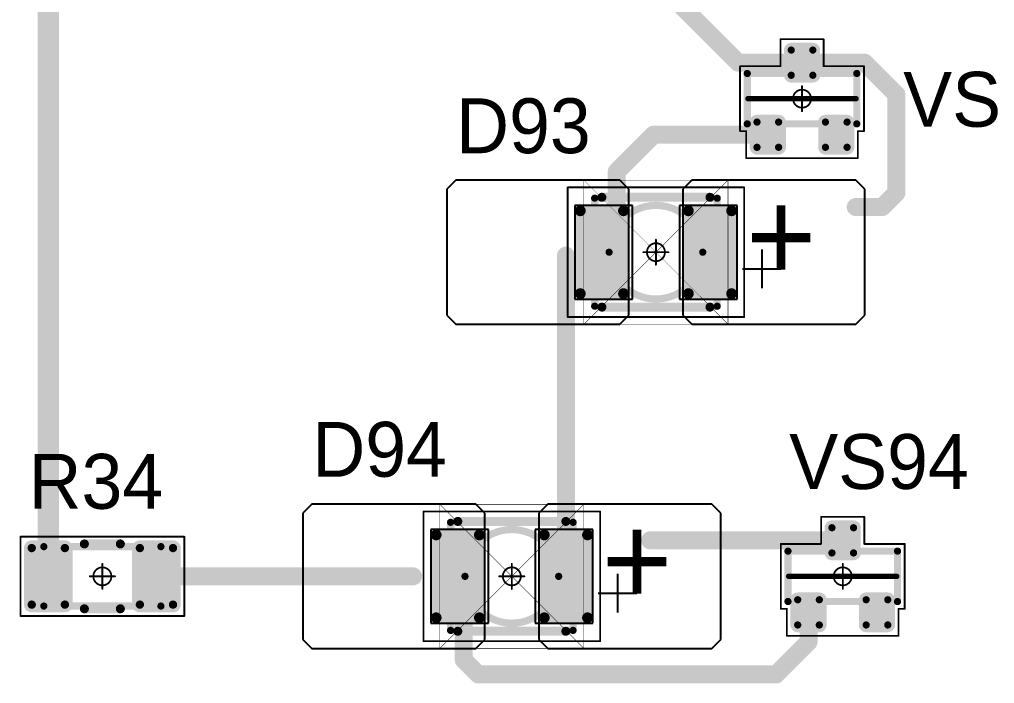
# Model space of a CAD drawing. Header units: millimetres. Extents: x 0 to 1769, y 431 to 1001.
# Drawn here: x 1627.27 to 1654.34, y 471.05 to 489.49 of the extents above; entities that cross this region are included whole.
import ezdxf

# ---------------------------------------------------------------- set-up
doc = ezdxf.new("R2010")
doc.units = ezdxf.units.MM
for name, color, linetype in [('Mechanical13', 56, 'Continuous'), ('Mechanical15', 56, 'Continuous'), ('Mechanical9', 56, 'Continuous'), ('TopLayer', 1, 'Continuous'), ('TopOverlay', 2, 'Continuous'), ('TopPaste', 8, 'Continuous'), ('TopSolder', 216, 'Continuous')]:
    doc.layers.add(name, color=color, linetype=linetype)

# ---------------------------------------------------------------- blocks, each defined once
blk = doc.blocks.new('SOT23_45')
at = {"layer": 'Mechanical13', "const_width": 0.2}
for points in [[(-0.7, 1.52), (-0.7, -1.52)], [(-0.7, 1.52), (0.7, 1.52)], [(0.7, 1.52), (0.7, -1.52)], [(-0.7, -1.52), (0.7, -1.52)]]:
    blk.add_lwpolyline(points, dxfattribs=at)
at = {"layer": 'Mechanical13', "const_width": 0.1}
for points in [[(-0.75, 1.52, 1), (-0.65, 1.52, 1)], [(-0.75, 1.52, 1), (-0.65, 1.52, 1)], [(0.65, 1.52, 1), (0.75, 1.52, 1)], [(0.65, 1.52, 1), (0.75, 1.52, 1)], [(-0.75, -1.52, 1), (-0.65, -1.52, 1)], [(-0.75, -1.52, 1), (-0.65, -1.52, 1)], [(0.65, -1.52, 1), (0.75, -1.52, 1)], [(0.65, -1.52, 1), (0.75, -1.52, 1)]]:
    blk.add_lwpolyline(points, format="xyb", close=True, dxfattribs=at)
at = {"layer": 'Mechanical15', "const_width": 0.05}
for points in [[(-0.9, 1.72), (0.9, 1.72)], [(-0.9, 1.72), (-0.9, 1.55)], [(0.9, 1.72), (0.9, 0.6)], [(-1.65, 1.55), (-0.9, 1.55)], [(-1.65, 1.55), (-1.65, -1.55)], [(0.9, 0.6), (1.65, 0.6)], [(1.65, 0.6), (1.65, -0.6)], [(0, 0.35), (0, -0.35)], [(-0.35, 0), (0.35, 0)], [(0.9, -0.6), (0.9, -1.72)], [(0.9, -0.6), (1.65, -0.6)], [(-1.65, -1.55), (-0.9, -1.55)], [(-0.9, -1.55), (-0.9, -1.72)], [(-0.9, -1.72), (0.9, -1.72)]]:
    blk.add_lwpolyline(points, dxfattribs=at)
at = {"layer": 'Mechanical15'}
for points, const_width in [([(-0.913, 1.72, 1), (-0.888, 1.72, 1)], 0.025), ([(-0.913, 1.72, 1), (-0.888, 1.72, 1)], 0.025), ([(0.888, 1.72, 1), (0.913, 1.72, 1)], 0.025), ([(0.888, 1.72, 1), (0.913, 1.72, 1)], 0.025), ([(-1.662, 1.55, 1), (-1.637, 1.55, 1)], 0.025), ([(-1.662, 1.55, 1), (-1.637, 1.55, 1)], 0.025), ([(-0.913, 1.55, 1), (-0.888, 1.55, 1)], 0.025), ([(-0.913, 1.55, 1), (-0.888, 1.55, 1)], 0.025), ([(0.888, 0.6, 1), (0.913, 0.6, 1)], 0.025), ([(0.888, 0.6, 1), (0.913, 0.6, 1)], 0.025), ([(1.637, 0.6, 1), (1.662, 0.6, 1)], 0.025), ([(1.637, 0.6, 1), (1.662, 0.6, 1)], 0.025), ([(0.25, 0, 1), (-0.25, 0, 1)], 0.05), ([(-0.012, 0.35, 1), (0.012, 0.35, 1)], 0.025), ([(-0.362, 0, 1), (-0.337, 0, 1)], 0.025), ([(-0.262, 0, 1), (-0.238, 0, 1)], 0.025), ([(0.238, 0, 1), (0.262, 0, 1)], 0.025), ([(0.337, 0, 1), (0.362, 0, 1)], 0.025), ([(-0.012, -0.35, 1), (0.012, -0.35, 1)], 0.025), ([(0.888, -0.6, 1), (0.913, -0.6, 1)], 0.025), ([(0.888, -0.6, 1), (0.913, -0.6, 1)], 0.025), ([(1.637, -0.6, 1), (1.662, -0.6, 1)], 0.025), ([(1.637, -0.6, 1), (1.662, -0.6, 1)], 0.025), ([(-1.662, -1.55, 1), (-1.637, -1.55, 1)], 0.025), ([(-1.662, -1.55, 1), (-1.637, -1.55, 1)], 0.025), ([(-0.913, -1.55, 1), (-0.888, -1.55, 1)], 0.025), ([(-0.913, -1.55, 1), (-0.888, -1.55, 1)], 0.025), ([(-0.913, -1.72, 1), (-0.888, -1.72, 1)], 0.025), ([(-0.913, -1.72, 1), (-0.888, -1.72, 1)], 0.025), ([(0.888, -1.72, 1), (0.913, -1.72, 1)], 0.025), ([(0.888, -1.72, 1), (0.913, -1.72, 1)], 0.025)]:
    blk.add_lwpolyline(points, format="xyb", close=True, dxfattribs=dict(at, const_width=const_width))
at = {"layer": 'TopLayer', "const_width": 0.1}
for points in [[(-1.4, 1.25, 1), (-1.3, 1.25, 1)], [(-0.7, 1.25, 1), (-0.6, 1.25, 1)], [(-1.4, 0.65, 1), (-1.3, 0.65, 1)], [(-0.7, 0.65, 1), (-0.6, 0.65, 1)], [(0.6, 0.3, 1), (0.7, 0.3, 1)], [(1.3, 0.3, 1), (1.4, 0.3, 1)], [(0.6, -0.3, 1), (0.7, -0.3, 1)], [(1.3, -0.3, 1), (1.4, -0.3, 1)], [(-1.4, -0.65, 1), (-1.3, -0.65, 1)], [(-0.7, -0.65, 1), (-0.6, -0.65, 1)], [(-1.4, -1.25, 1), (-1.3, -1.25, 1)], [(-0.7, -1.25, 1), (-0.6, -1.25, 1)]]:
    blk.add_lwpolyline(points, format="xyb", close=True, dxfattribs=at)
at = {"layer": 'TopLayer'}
for points in [[(-1.45, 1.25), (-1.45, 0.65), (-0.55, 1.25), (-0.55, 0.65)], [(-1.35, 1.35), (-1.35, 0.55), (-0.65, 1.35), (-0.65, 0.55)], [(0.55, 0.3), (0.55, -0.3), (1.45, 0.3), (1.45, -0.3)], [(0.65, 0.4), (0.65, -0.4), (1.35, 0.4), (1.35, -0.4)], [(-1.45, -0.65), (-1.45, -1.25), (-0.55, -0.65), (-0.55, -1.25)], [(-1.35, -0.55), (-1.35, -1.35), (-0.65, -0.55), (-0.65, -1.35)]]:
    blk.add_solid(points, dxfattribs=at)
at = {"layer": 'TopOverlay', "const_width": 0.15}
blk.add_lwpolyline([(0, 1.5), (0, -1.5)], dxfattribs=at)
at = {"layer": 'TopOverlay', "const_width": 0.075}
for points in [[(-0.038, 1.5, 1), (0.038, 1.5, 1)], [(-0.038, -1.5, 1), (0.038, -1.5, 1)]]:
    blk.add_lwpolyline(points, format="xyb", close=True, dxfattribs=at)
at = {"layer": 'TopPaste', "const_width": 0.075}
for points in [[(-1.387, 1.25, 1), (-1.313, 1.25, 1)], [(-0.687, 1.25, 1), (-0.613, 1.25, 1)], [(-1.387, 0.65, 1), (-1.313, 0.65, 1)], [(-0.687, 0.65, 1), (-0.613, 0.65, 1)], [(0.613, 0.3, 1), (0.687, 0.3, 1)], [(1.313, 0.3, 1), (1.387, 0.3, 1)], [(0.613, -0.3, 1), (0.687, -0.3, 1)], [(1.313, -0.3, 1), (1.387, -0.3, 1)], [(-1.387, -0.65, 1), (-1.313, -0.65, 1)], [(-0.687, -0.65, 1), (-0.613, -0.65, 1)], [(-1.387, -1.25, 1), (-1.313, -1.25, 1)], [(-0.687, -1.25, 1), (-0.613, -1.25, 1)]]:
    blk.add_lwpolyline(points, format="xyb", close=True, dxfattribs=at)
at = {"layer": 'TopPaste'}
for points in [[(-1.425, 1.25), (-1.425, 0.65), (-0.575, 1.25), (-0.575, 0.65)], [(-1.35, 1.325), (-1.35, 0.575), (-0.65, 1.325), (-0.65, 0.575)], [(0.575, 0.3), (0.575, -0.3), (1.425, 0.3), (1.425, -0.3)], [(0.65, 0.375), (0.65, -0.375), (1.35, 0.375), (1.35, -0.375)], [(-1.425, -0.65), (-1.425, -1.25), (-0.575, -0.65), (-0.575, -1.25)], [(-1.35, -0.575), (-1.35, -1.325), (-0.65, -0.575), (-0.65, -1.325)]]:
    blk.add_solid(points, dxfattribs=at)
at = {"layer": 'TopSolder', "const_width": 0.202}
for points in [[(-1.451, 1.25, 1), (-1.249, 1.25, 1)], [(-0.751, 1.25, 1), (-0.549, 1.25, 1)], [(-1.451, 0.65, 1), (-1.249, 0.65, 1)], [(-0.751, 0.65, 1), (-0.549, 0.65, 1)], [(0.549, 0.3, 1), (0.751, 0.3, 1)], [(1.249, 0.3, 1), (1.451, 0.3, 1)], [(0.549, -0.3, 1), (0.751, -0.3, 1)], [(1.249, -0.3, 1), (1.451, -0.3, 1)], [(-1.451, -0.65, 1), (-1.249, -0.65, 1)], [(-0.751, -0.65, 1), (-0.549, -0.65, 1)], [(-1.451, -1.25, 1), (-1.249, -1.25, 1)], [(-0.751, -1.25, 1), (-0.549, -1.25, 1)]]:
    blk.add_lwpolyline(points, format="xyb", close=True, dxfattribs=at)
at = {"layer": 'TopSolder'}
for points in [[(-1.35, 1.452), (-1.35, 0.448), (-0.65, 1.452), (-0.65, 0.448)], [(-1.552, 1.25), (-1.552, 0.65), (-0.448, 1.25), (-0.448, 0.65)], [(0.448, 0.3), (0.448, -0.3), (1.552, 0.3), (1.552, -0.3)], [(0.65, 0.502), (0.65, -0.502), (1.35, 0.502), (1.35, -0.502)], [(-1.35, -0.448), (-1.35, -1.452), (-0.65, -0.448), (-0.65, -1.452)], [(-1.552, -0.65), (-1.552, -1.25), (-0.448, -0.65), (-0.448, -1.25)]]:
    blk.add_solid(points, dxfattribs=at)
blk = doc.blocks.new('SOT23_46')
at = {"layer": 'Mechanical13', "const_width": 0.2}
for points in [[(-0.7, 1.52), (0.7, 1.52)], [(-0.7, 1.52), (-0.7, -1.52)], [(0.7, 1.52), (0.7, -1.52)], [(-0.7, -1.52), (0.7, -1.52)]]:
    blk.add_lwpolyline(points, dxfattribs=at)
at = {"layer": 'Mechanical13', "const_width": 0.1}
for points in [[(-0.75, 1.52, 1), (-0.65, 1.52, 1)], [(-0.75, 1.52, 1), (-0.65, 1.52, 1)], [(0.65, 1.52, 1), (0.75, 1.52, 1)], [(0.65, 1.52, 1), (0.75, 1.52, 1)], [(-0.75, -1.52, 1), (-0.65, -1.52, 1)], [(-0.75, -1.52, 1), (-0.65, -1.52, 1)], [(0.65, -1.52, 1), (0.75, -1.52, 1)], [(0.65, -1.52, 1), (0.75, -1.52, 1)]]:
    blk.add_lwpolyline(points, format="xyb", close=True, dxfattribs=at)
at = {"layer": 'Mechanical15', "const_width": 0.05}
for points in [[(-0.9, 1.72), (-0.9, 1.55)], [(-0.9, 1.72), (0.9, 1.72)], [(0.9, 1.72), (0.9, 0.6)], [(-1.65, 1.55), (-1.65, -1.55)], [(-1.65, 1.55), (-0.9, 1.55)], [(0.9, 0.6), (1.65, 0.6)], [(1.65, 0.6), (1.65, -0.6)], [(0, 0.35), (0, -0.35)], [(-0.35, 0), (0.35, 0)], [(0.9, -0.6), (1.65, -0.6)], [(0.9, -0.6), (0.9, -1.72)], [(-1.65, -1.55), (-0.9, -1.55)], [(-0.9, -1.55), (-0.9, -1.72)], [(-0.9, -1.72), (0.9, -1.72)]]:
    blk.add_lwpolyline(points, dxfattribs=at)
at = {"layer": 'Mechanical15'}
for points, const_width in [([(-0.913, 1.72, 1), (-0.888, 1.72, 1)], 0.025), ([(-0.913, 1.72, 1), (-0.888, 1.72, 1)], 0.025), ([(0.888, 1.72, 1), (0.913, 1.72, 1)], 0.025), ([(0.888, 1.72, 1), (0.913, 1.72, 1)], 0.025), ([(-1.662, 1.55, 1), (-1.637, 1.55, 1)], 0.025), ([(-1.662, 1.55, 1), (-1.637, 1.55, 1)], 0.025), ([(-0.913, 1.55, 1), (-0.888, 1.55, 1)], 0.025), ([(-0.913, 1.55, 1), (-0.888, 1.55, 1)], 0.025), ([(0.888, 0.6, 1), (0.913, 0.6, 1)], 0.025), ([(0.888, 0.6, 1), (0.913, 0.6, 1)], 0.025), ([(1.637, 0.6, 1), (1.662, 0.6, 1)], 0.025), ([(1.637, 0.6, 1), (1.662, 0.6, 1)], 0.025), ([(0.25, 0, 1), (-0.25, 0, 1)], 0.05), ([(-0.012, 0.35, 1), (0.012, 0.35, 1)], 0.025), ([(-0.362, 0, 1), (-0.337, 0, 1)], 0.025), ([(-0.262, 0, 1), (-0.238, 0, 1)], 0.025), ([(0.238, 0, 1), (0.262, 0, 1)], 0.025), ([(0.337, 0, 1), (0.362, 0, 1)], 0.025), ([(-0.012, -0.35, 1), (0.012, -0.35, 1)], 0.025), ([(0.888, -0.6, 1), (0.913, -0.6, 1)], 0.025), ([(0.888, -0.6, 1), (0.913, -0.6, 1)], 0.025), ([(1.637, -0.6, 1), (1.662, -0.6, 1)], 0.025), ([(1.637, -0.6, 1), (1.662, -0.6, 1)], 0.025), ([(-1.662, -1.55, 1), (-1.637, -1.55, 1)], 0.025), ([(-1.662, -1.55, 1), (-1.637, -1.55, 1)], 0.025), ([(-0.913, -1.55, 1), (-0.888, -1.55, 1)], 0.025), ([(-0.913, -1.55, 1), (-0.888, -1.55, 1)], 0.025), ([(-0.913, -1.72, 1), (-0.888, -1.72, 1)], 0.025), ([(-0.913, -1.72, 1), (-0.888, -1.72, 1)], 0.025), ([(0.888, -1.72, 1), (0.913, -1.72, 1)], 0.025), ([(0.888, -1.72, 1), (0.913, -1.72, 1)], 0.025)]:
    blk.add_lwpolyline(points, format="xyb", close=True, dxfattribs=dict(at, const_width=const_width))
at = {"layer": 'TopLayer', "const_width": 0.1}
for points in [[(-1.4, 1.25, 1), (-1.3, 1.25, 1)], [(-0.7, 1.25, 1), (-0.6, 1.25, 1)], [(-1.4, 0.65, 1), (-1.3, 0.65, 1)], [(-0.7, 0.65, 1), (-0.6, 0.65, 1)], [(0.6, 0.3, 1), (0.7, 0.3, 1)], [(1.3, 0.3, 1), (1.4, 0.3, 1)], [(0.6, -0.3, 1), (0.7, -0.3, 1)], [(1.3, -0.3, 1), (1.4, -0.3, 1)], [(-1.4, -0.65, 1), (-1.3, -0.65, 1)], [(-0.7, -0.65, 1), (-0.6, -0.65, 1)], [(-1.4, -1.25, 1), (-1.3, -1.25, 1)], [(-0.7, -1.25, 1), (-0.6, -1.25, 1)]]:
    blk.add_lwpolyline(points, format="xyb", close=True, dxfattribs=at)
at = {"layer": 'TopLayer'}
for points in [[(-1.45, 1.25), (-1.45, 0.65), (-0.55, 1.25), (-0.55, 0.65)], [(-1.35, 1.35), (-1.35, 0.55), (-0.65, 1.35), (-0.65, 0.55)], [(0.55, 0.3), (0.55, -0.3), (1.45, 0.3), (1.45, -0.3)], [(0.65, 0.4), (0.65, -0.4), (1.35, 0.4), (1.35, -0.4)], [(-1.45, -0.65), (-1.45, -1.25), (-0.55, -0.65), (-0.55, -1.25)], [(-1.35, -0.55), (-1.35, -1.35), (-0.65, -0.55), (-0.65, -1.35)]]:
    blk.add_solid(points, dxfattribs=at)
at = {"layer": 'TopOverlay', "const_width": 0.15}
blk.add_lwpolyline([(0, 1.5), (0, -1.5)], dxfattribs=at)
at = {"layer": 'TopOverlay', "const_width": 0.075}
for points in [[(-0.038, 1.5, 1), (0.038, 1.5, 1)], [(-0.038, -1.5, 1), (0.038, -1.5, 1)]]:
    blk.add_lwpolyline(points, format="xyb", close=True, dxfattribs=at)
at = {"layer": 'TopPaste', "const_width": 0.075}
for points in [[(-1.387, 1.25, 1), (-1.313, 1.25, 1)], [(-0.687, 1.25, 1), (-0.613, 1.25, 1)], [(-1.387, 0.65, 1), (-1.313, 0.65, 1)], [(-0.687, 0.65, 1), (-0.613, 0.65, 1)], [(0.613, 0.3, 1), (0.687, 0.3, 1)], [(1.313, 0.3, 1), (1.387, 0.3, 1)], [(0.613, -0.3, 1), (0.687, -0.3, 1)], [(1.313, -0.3, 1), (1.387, -0.3, 1)], [(-1.387, -0.65, 1), (-1.313, -0.65, 1)], [(-0.687, -0.65, 1), (-0.613, -0.65, 1)], [(-1.387, -1.25, 1), (-1.313, -1.25, 1)], [(-0.687, -1.25, 1), (-0.613, -1.25, 1)]]:
    blk.add_lwpolyline(points, format="xyb", close=True, dxfattribs=at)
at = {"layer": 'TopPaste'}
for points in [[(-1.425, 1.25), (-1.425, 0.65), (-0.575, 1.25), (-0.575, 0.65)], [(-1.35, 1.325), (-1.35, 0.575), (-0.65, 1.325), (-0.65, 0.575)], [(0.575, 0.3), (0.575, -0.3), (1.425, 0.3), (1.425, -0.3)], [(0.65, 0.375), (0.65, -0.375), (1.35, 0.375), (1.35, -0.375)], [(-1.425, -0.65), (-1.425, -1.25), (-0.575, -0.65), (-0.575, -1.25)], [(-1.35, -0.575), (-1.35, -1.325), (-0.65, -0.575), (-0.65, -1.325)]]:
    blk.add_solid(points, dxfattribs=at)
at = {"layer": 'TopSolder', "const_width": 0.202}
for points in [[(-1.451, 1.25, 1), (-1.249, 1.25, 1)], [(-0.751, 1.25, 1), (-0.549, 1.25, 1)], [(-1.451, 0.65, 1), (-1.249, 0.65, 1)], [(-0.751, 0.65, 1), (-0.549, 0.65, 1)], [(0.549, 0.3, 1), (0.751, 0.3, 1)], [(1.249, 0.3, 1), (1.451, 0.3, 1)], [(0.549, -0.3, 1), (0.751, -0.3, 1)], [(1.249, -0.3, 1), (1.451, -0.3, 1)], [(-1.451, -0.65, 1), (-1.249, -0.65, 1)], [(-0.751, -0.65, 1), (-0.549, -0.65, 1)], [(-1.451, -1.25, 1), (-1.249, -1.25, 1)], [(-0.751, -1.25, 1), (-0.549, -1.25, 1)]]:
    blk.add_lwpolyline(points, format="xyb", close=True, dxfattribs=at)
at = {"layer": 'TopSolder'}
for points in [[(-1.35, 1.452), (-1.35, 0.448), (-0.65, 1.452), (-0.65, 0.448)], [(-1.552, 1.25), (-1.552, 0.65), (-0.448, 1.25), (-0.448, 0.65)], [(0.448, 0.3), (0.448, -0.3), (1.552, 0.3), (1.552, -0.3)], [(0.65, 0.502), (0.65, -0.502), (1.35, 0.502), (1.35, -0.502)], [(-1.35, -0.448), (-1.35, -1.452), (-0.65, -0.448), (-0.65, -1.452)], [(-1.552, -0.65), (-1.552, -1.25), (-0.448, -0.65), (-0.448, -1.25)]]:
    blk.add_solid(points, dxfattribs=at)
blk = doc.blocks.new('RC1206S_155')
at = {"layer": 'Mechanical13', "const_width": 0.2}
for points in [[(-1.625, 0.825), (1.625, 0.825)], [(-1.625, -0.825), (-1.625, 0.825)], [(1.625, -0.825), (1.625, 0.825)], [(-1.625, -0.825), (1.625, -0.825)]]:
    blk.add_lwpolyline(points, dxfattribs=at)
at = {"layer": 'Mechanical13', "const_width": 0.1}
for points in [[(-1.675, 0.825, 1), (-1.575, 0.825, 1)], [(-1.675, 0.825, 1), (-1.575, 0.825, 1)], [(1.575, 0.825, 1), (1.675, 0.825, 1)], [(1.575, 0.825, 1), (1.675, 0.825, 1)], [(-1.675, -0.825, 1), (-1.575, -0.825, 1)], [(-1.675, -0.825, 1), (-1.575, -0.825, 1)], [(1.575, -0.825, 1), (1.675, -0.825, 1)], [(1.575, -0.825, 1), (1.675, -0.825, 1)]]:
    blk.add_lwpolyline(points, format="xyb", close=True, dxfattribs=at)
at = {"layer": 'Mechanical15', "const_width": 0.05}
for points in [[(-2.275, 1.1), (2.275, 1.1)], [(-2.275, -1.1), (-2.275, 1.1)], [(2.275, -1.1), (2.275, 1.1)], [(0, -0.35), (0, 0.35)], [(-0.35, 0), (0.35, 0)], [(-2.275, -1.1), (2.275, -1.1)]]:
    blk.add_lwpolyline(points, dxfattribs=at)
at = {"layer": 'Mechanical15'}
for points, const_width in [([(-2.287, 1.1, 1), (-2.262, 1.1, 1)], 0.025), ([(-2.287, 1.1, 1), (-2.262, 1.1, 1)], 0.025), ([(2.262, 1.1, 1), (2.287, 1.1, 1)], 0.025), ([(2.262, 1.1, 1), (2.287, 1.1, 1)], 0.025), ([(0.25, 0, 1), (-0.25, 0, 1)], 0.05), ([(-0.012, 0.35, 1), (0.012, 0.35, 1)], 0.025), ([(-0.362, 0, 1), (-0.337, 0, 1)], 0.025), ([(-0.262, 0, 1), (-0.238, 0, 1)], 0.025), ([(0.238, 0, 1), (0.262, 0, 1)], 0.025), ([(0.337, 0, 1), (0.362, 0, 1)], 0.025), ([(-0.012, -0.35, 1), (0.012, -0.35, 1)], 0.025), ([(-2.287, -1.1, 1), (-2.262, -1.1, 1)], 0.025), ([(-2.287, -1.1, 1), (-2.262, -1.1, 1)], 0.025), ([(2.262, -1.1, 1), (2.287, -1.1, 1)], 0.025), ([(2.262, -1.1, 1), (2.287, -1.1, 1)], 0.025)]:
    blk.add_lwpolyline(points, format="xyb", close=True, dxfattribs=dict(at, const_width=const_width))
at = {"layer": 'TopLayer', "const_width": 0.115}
for points in [[(-2.018, 0.785, 1), (-1.903, 0.785, 1)], [(-1.098, 0.785, 1), (-0.983, 0.785, 1)], [(0.983, 0.785, 1), (1.098, 0.785, 1)], [(1.903, 0.785, 1), (2.018, 0.785, 1)], [(-2.018, -0.785, 1), (-1.903, -0.785, 1)], [(-1.098, -0.785, 1), (-0.983, -0.785, 1)], [(0.983, -0.785, 1), (1.098, -0.785, 1)], [(1.903, -0.785, 1), (2.018, -0.785, 1)]]:
    blk.add_lwpolyline(points, format="xyb", close=True, dxfattribs=at)
at = {"layer": 'TopLayer'}
for points in [[(-1.96, -0.9), (-1.04, -0.9), (-1.96, 0.9), (-1.04, 0.9)], [(1.04, -0.9), (1.96, -0.9), (1.04, 0.9), (1.96, 0.9)], [(-2.075, -0.785), (-0.925, -0.785), (-2.075, 0.785), (-0.925, 0.785)], [(0.925, -0.785), (2.075, -0.785), (0.925, 0.785), (2.075, 0.785)]]:
    blk.add_solid(points, dxfattribs=at)
at = {"layer": 'TopOverlay', "const_width": 0.25}
for points in [[(-0.5, 0.9), (0.5, 0.9)], [(-0.5, -0.9), (0.5, -0.9)]]:
    blk.add_lwpolyline(points, dxfattribs=at)
at = {"layer": 'TopOverlay', "const_width": 0.125}
for points in [[(-0.562, 0.9, 1), (-0.437, 0.9, 1)], [(0.437, 0.9, 1), (0.562, 0.9, 1)], [(-0.562, -0.9, 1), (-0.437, -0.9, 1)], [(0.437, -0.9, 1), (0.562, -0.9, 1)]]:
    blk.add_lwpolyline(points, format="xyb", close=True, dxfattribs=at)
at = {"layer": 'TopPaste', "const_width": 0.09}
for points in [[(-2.005, 0.785, 1), (-1.915, 0.785, 1)], [(-1.085, 0.785, 1), (-0.995, 0.785, 1)], [(0.995, 0.785, 1), (1.085, 0.785, 1)], [(1.915, 0.785, 1), (2.005, 0.785, 1)], [(-2.005, -0.785, 1), (-1.915, -0.785, 1)], [(-1.085, -0.785, 1), (-0.995, -0.785, 1)], [(0.995, -0.785, 1), (1.085, -0.785, 1)], [(1.915, -0.785, 1), (2.005, -0.785, 1)]]:
    blk.add_lwpolyline(points, format="xyb", close=True, dxfattribs=at)
at = {"layer": 'TopPaste'}
for points in [[(-1.96, -0.875), (-1.04, -0.875), (-1.96, 0.875), (-1.04, 0.875)], [(1.04, -0.875), (1.96, -0.875), (1.04, 0.875), (1.96, 0.875)], [(-2.05, -0.785), (-0.95, -0.785), (-2.05, 0.785), (-0.95, 0.785)], [(0.95, -0.785), (2.05, -0.785), (0.95, 0.785), (2.05, 0.785)]]:
    blk.add_solid(points, dxfattribs=at)
at = {"layer": 'TopSolder', "const_width": 0.215}
for points in [[(-2.068, 0.785, 1), (-1.853, 0.785, 1)], [(-1.148, 0.785, 1), (-0.933, 0.785, 1)], [(0.933, 0.785, 1), (1.148, 0.785, 1)], [(1.853, 0.785, 1), (2.068, 0.785, 1)], [(-2.068, -0.785, 1), (-1.853, -0.785, 1)], [(-1.148, -0.785, 1), (-0.933, -0.785, 1)], [(0.933, -0.785, 1), (1.148, -0.785, 1)], [(1.853, -0.785, 1), (2.068, -0.785, 1)]]:
    blk.add_lwpolyline(points, format="xyb", close=True, dxfattribs=at)
at = {"layer": 'TopSolder'}
for points in [[(-1.96, -1), (-1.04, -1), (-1.96, 1), (-1.04, 1)], [(1.04, -1), (1.96, -1), (1.04, 1), (1.96, 1)], [(-2.175, -0.785), (-0.825, -0.785), (-2.175, 0.785), (-0.825, 0.785)], [(0.825, -0.785), (2.175, -0.785), (0.825, 0.785), (2.175, 0.785)]]:
    blk.add_solid(points, dxfattribs=at)
blk = doc.blocks.new('T66G_233')
at = {"layer": 'Mechanical13'}
for p, q in [((2.936, 0.071), (2.936, -1)), ((2.4, -0.464), (3.471, -0.464))]:
    blk.add_line(p, q, dxfattribs=at)
at = {"layer": 'Mechanical13', "const_width": 0.2}
for points in [[(-1.7, 1.5), (1.7, 1.5)], [(-1.7, -1.5), (-1.7, 1.5)], [(1.7, -1.5), (1.7, 1.5)], [(-1.7, -1.5), (1.7, -1.5)]]:
    blk.add_lwpolyline(points, dxfattribs=at)
at = {"layer": 'Mechanical13'}
for points, const_width in [([(-1.75, 1.5, 1), (-1.65, 1.5, 1)], 0.1), ([(-1.75, 1.5, 1), (-1.65, 1.5, 1)], 0.1), ([(1.3, 0, 1), (-1.3, 0, 1)], 0.2), ([(1.65, 1.5, 1), (1.75, 1.5, 1)], 0.1), ([(1.65, 1.5, 1), (1.75, 1.5, 1)], 0.1), ([(-1.35, 0, 1), (-1.25, 0, 1)], 0.1), ([(1.25, 0, 1), (1.35, 0, 1)], 0.1), ([(-1.75, -1.5, 1), (-1.65, -1.5, 1)], 0.1), ([(-1.75, -1.5, 1), (-1.65, -1.5, 1)], 0.1), ([(1.65, -1.5, 1), (1.75, -1.5, 1)], 0.1), ([(1.65, -1.5, 1), (1.75, -1.5, 1)], 0.1)]:
    blk.add_lwpolyline(points, format="xyb", close=True, dxfattribs=dict(at, const_width=const_width))
at = {"layer": 'Mechanical15', "const_width": 0.05}
for points in [[(-2.45, -1.8), (-2.45, 1.8)], [(-2.45, 1.8), (2.45, 1.8)], [(2.45, -1.8), (2.45, 1.8)], [(0, -0.35), (0, 0.35)], [(-0.35, 0), (0.35, 0)], [(-2.45, -1.8), (2.45, -1.8)]]:
    blk.add_lwpolyline(points, dxfattribs=at)
at = {"layer": 'Mechanical15'}
for points, const_width in [([(-2.462, 1.8, 1), (-2.438, 1.8, 1)], 0.025), ([(-2.462, 1.8, 1), (-2.438, 1.8, 1)], 0.025), ([(2.438, 1.8, 1), (2.462, 1.8, 1)], 0.025), ([(2.438, 1.8, 1), (2.462, 1.8, 1)], 0.025), ([(0.25, 0, 1), (-0.25, 0, 1)], 0.05), ([(-0.012, 0.35, 1), (0.012, 0.35, 1)], 0.025), ([(-0.362, 0, 1), (-0.337, 0, 1)], 0.025), ([(-0.262, 0, 1), (-0.238, 0, 1)], 0.025), ([(0.238, 0, 1), (0.262, 0, 1)], 0.025), ([(0.337, 0, 1), (0.362, 0, 1)], 0.025), ([(-0.012, -0.35, 1), (0.012, -0.35, 1)], 0.025), ([(-2.462, -1.8, 1), (-2.438, -1.8, 1)], 0.025), ([(-2.462, -1.8, 1), (-2.438, -1.8, 1)], 0.025), ([(2.438, -1.8, 1), (2.462, -1.8, 1)], 0.025), ([(2.438, -1.8, 1), (2.462, -1.8, 1)], 0.025)]:
    blk.add_lwpolyline(points, format="xyb", close=True, dxfattribs=dict(at, const_width=const_width))
at = {"layer": 'TopLayer'}
for p, q in [((-5.55, 2), (-5.8, 1.75)), ((-1, 2), (-5.55, 2)), ((-0.75, 1.75), (-1, 2)), ((1, 2), (0.75, 1.75)), ((5.55, 2), (1, 2)), ((5.8, 1.75), (5.55, 2)), ((-5.8, 1.75), (-5.8, -1.75)), ((-0.75, -1.75), (-0.75, 1.75)), ((0.75, 1.75), (0.75, -1.75)), ((5.8, -1.75), (5.8, 1.75)), ((-5.8, -1.75), (-5.55, -2)), ((-1, -2), (-0.75, -1.75)), ((0.75, -1.75), (1, -2)), ((5.55, -2), (5.8, -1.75)), ((-5.55, -2), (-1, -2)), ((1, -2), (5.55, -2))]:
    blk.add_line(p, q, dxfattribs=at)
at = {"layer": 'TopLayer', "const_width": 0.15}
for points in [[(-2.175, 1.15, 1), (-2.025, 1.15, 1)], [(-0.975, 1.15, 1), (-0.825, 1.15, 1)], [(0.825, 1.15, 1), (0.975, 1.15, 1)], [(2.025, 1.15, 1), (2.175, 1.15, 1)], [(-2.175, -1.15, 1), (-2.025, -1.15, 1)], [(-0.975, -1.15, 1), (-0.825, -1.15, 1)], [(0.825, -1.15, 1), (0.975, -1.15, 1)], [(2.025, -1.15, 1), (2.175, -1.15, 1)]]:
    blk.add_lwpolyline(points, format="xyb", close=True, dxfattribs=at)
at = {"layer": 'TopLayer'}
for points in [[(-0.75, 1.15), (-2.25, 1.15), (-0.75, -1.15), (-2.25, -1.15)], [(-0.9, 1.3), (-2.1, 1.3), (-0.9, -1.3), (-2.1, -1.3)], [(2.25, 1.15), (0.75, 1.15), (2.25, -1.15), (0.75, -1.15)], [(2.1, 1.3), (0.9, 1.3), (2.1, -1.3), (0.9, -1.3)]]:
    blk.add_solid(points, dxfattribs=at)
at = {"layer": 'TopOverlay', "const_width": 0.25}
for points in [[(-1.5, 1.525), (1.5, 1.525)], [(-1.5, -1.525), (1.5, -1.525)]]:
    blk.add_lwpolyline(points, dxfattribs=at)
at = {"layer": 'TopOverlay', "const_width": 0.125}
for points in [[(-1.562, 1.525, 1), (-1.438, 1.525, 1)], [(1.438, 1.525, 1), (1.562, 1.525, 1)], [(-1.562, -1.525, 1), (-1.438, -1.525, 1)], [(1.438, -1.525, 1), (1.562, -1.525, 1)]]:
    blk.add_lwpolyline(points, format="xyb", close=True, dxfattribs=at)
at = {"layer": 'TopPaste', "const_width": 0.125}
for points in [[(-2.163, 1.15, 1), (-2.038, 1.15, 1)], [(-0.963, 1.15, 1), (-0.838, 1.15, 1)], [(0.838, 1.15, 1), (0.963, 1.15, 1)], [(2.038, 1.15, 1), (2.163, 1.15, 1)], [(-2.163, -1.15, 1), (-2.038, -1.15, 1)], [(-0.963, -1.15, 1), (-0.838, -1.15, 1)], [(0.838, -1.15, 1), (0.963, -1.15, 1)], [(2.038, -1.15, 1), (2.163, -1.15, 1)]]:
    blk.add_lwpolyline(points, format="xyb", close=True, dxfattribs=at)
at = {"layer": 'TopPaste'}
for points in [[(-0.775, 1.15), (-2.225, 1.15), (-0.775, -1.15), (-2.225, -1.15)], [(-0.9, 1.275), (-2.1, 1.275), (-0.9, -1.275), (-2.1, -1.275)], [(2.225, 1.15), (0.775, 1.15), (2.225, -1.15), (0.775, -1.15)], [(2.1, 1.275), (0.9, 1.275), (2.1, -1.275), (0.9, -1.275)]]:
    blk.add_solid(points, dxfattribs=at)
at = {"layer": 'TopSolder'}
for p, q in [((-2.25, 1.3), (-2.25, -1.3)), ((-0.65, 1.3), (-2.25, 1.3)), ((-0.65, -1.3), (-0.65, 1.3)), ((0.65, 1.3), (0.65, -1.3)), ((2.25, 1.3), (0.65, 1.3)), ((2.25, -1.3), (2.25, 1.3)), ((-2.25, -1.3), (-0.65, -1.3)), ((0.65, -1.3), (2.25, -1.3))]:
    blk.add_line(p, q, dxfattribs=at)
at = {"layer": 'TopOverlay'}
blk.add_text('+', height=2.5, dxfattribs=at).set_placement((2.5, -0.8))
blk = doc.blocks.new('T66G_234')
at = {"layer": 'Mechanical13'}
for p, q in [((2.936, 0.071), (2.936, -1)), ((2.4, -0.464), (3.471, -0.464))]:
    blk.add_line(p, q, dxfattribs=at)
at = {"layer": 'Mechanical13', "const_width": 0.2}
for points in [[(-1.7, 1.5), (1.7, 1.5)], [(-1.7, -1.5), (-1.7, 1.5)], [(1.7, -1.5), (1.7, 1.5)], [(-1.7, -1.5), (1.7, -1.5)]]:
    blk.add_lwpolyline(points, dxfattribs=at)
at = {"layer": 'Mechanical13'}
for points, const_width in [([(-1.75, 1.5, 1), (-1.65, 1.5, 1)], 0.1), ([(-1.75, 1.5, 1), (-1.65, 1.5, 1)], 0.1), ([(1.3, 0, 1), (-1.3, 0, 1)], 0.2), ([(1.65, 1.5, 1), (1.75, 1.5, 1)], 0.1), ([(1.65, 1.5, 1), (1.75, 1.5, 1)], 0.1), ([(-1.35, 0, 1), (-1.25, 0, 1)], 0.1), ([(1.25, 0, 1), (1.35, 0, 1)], 0.1), ([(-1.75, -1.5, 1), (-1.65, -1.5, 1)], 0.1), ([(-1.75, -1.5, 1), (-1.65, -1.5, 1)], 0.1), ([(1.65, -1.5, 1), (1.75, -1.5, 1)], 0.1), ([(1.65, -1.5, 1), (1.75, -1.5, 1)], 0.1)]:
    blk.add_lwpolyline(points, format="xyb", close=True, dxfattribs=dict(at, const_width=const_width))
at = {"layer": 'Mechanical15', "const_width": 0.05}
for points in [[(-2.45, -1.8), (-2.45, 1.8)], [(-2.45, 1.8), (2.45, 1.8)], [(2.45, -1.8), (2.45, 1.8)], [(0, -0.35), (0, 0.35)], [(-0.35, 0), (0.35, 0)], [(-2.45, -1.8), (2.45, -1.8)]]:
    blk.add_lwpolyline(points, dxfattribs=at)
at = {"layer": 'Mechanical15'}
for points, const_width in [([(-2.462, 1.8, 1), (-2.438, 1.8, 1)], 0.025), ([(-2.462, 1.8, 1), (-2.438, 1.8, 1)], 0.025), ([(2.438, 1.8, 1), (2.462, 1.8, 1)], 0.025), ([(2.438, 1.8, 1), (2.462, 1.8, 1)], 0.025), ([(0.25, 0, 1), (-0.25, 0, 1)], 0.05), ([(-0.012, 0.35, 1), (0.012, 0.35, 1)], 0.025), ([(-0.362, 0, 1), (-0.337, 0, 1)], 0.025), ([(-0.262, 0, 1), (-0.238, 0, 1)], 0.025), ([(0.238, 0, 1), (0.262, 0, 1)], 0.025), ([(0.337, 0, 1), (0.362, 0, 1)], 0.025), ([(-0.012, -0.35, 1), (0.012, -0.35, 1)], 0.025), ([(-2.462, -1.8, 1), (-2.438, -1.8, 1)], 0.025), ([(-2.462, -1.8, 1), (-2.438, -1.8, 1)], 0.025), ([(2.438, -1.8, 1), (2.462, -1.8, 1)], 0.025), ([(2.438, -1.8, 1), (2.462, -1.8, 1)], 0.025)]:
    blk.add_lwpolyline(points, format="xyb", close=True, dxfattribs=dict(at, const_width=const_width))
at = {"layer": 'TopLayer'}
for p, q in [((-5.55, 2), (-5.8, 1.75)), ((-1, 2), (-5.55, 2)), ((-0.75, 1.75), (-1, 2)), ((1, 2), (0.75, 1.75)), ((5.55, 2), (1, 2)), ((5.8, 1.75), (5.55, 2)), ((-5.8, 1.75), (-5.8, -1.75)), ((-0.75, -1.75), (-0.75, 1.75)), ((0.75, 1.75), (0.75, -1.75)), ((5.8, -1.75), (5.8, 1.75)), ((-5.8, -1.75), (-5.55, -2)), ((-1, -2), (-0.75, -1.75)), ((0.75, -1.75), (1, -2)), ((5.55, -2), (5.8, -1.75)), ((-5.55, -2), (-1, -2)), ((1, -2), (5.55, -2))]:
    blk.add_line(p, q, dxfattribs=at)
at = {"layer": 'TopLayer', "const_width": 0.15}
for points in [[(-2.175, 1.15, 1), (-2.025, 1.15, 1)], [(-0.975, 1.15, 1), (-0.825, 1.15, 1)], [(0.825, 1.15, 1), (0.975, 1.15, 1)], [(2.025, 1.15, 1), (2.175, 1.15, 1)], [(-2.175, -1.15, 1), (-2.025, -1.15, 1)], [(-0.975, -1.15, 1), (-0.825, -1.15, 1)], [(0.825, -1.15, 1), (0.975, -1.15, 1)], [(2.025, -1.15, 1), (2.175, -1.15, 1)]]:
    blk.add_lwpolyline(points, format="xyb", close=True, dxfattribs=at)
at = {"layer": 'TopLayer'}
for points in [[(-0.75, 1.15), (-2.25, 1.15), (-0.75, -1.15), (-2.25, -1.15)], [(-0.9, 1.3), (-2.1, 1.3), (-0.9, -1.3), (-2.1, -1.3)], [(2.25, 1.15), (0.75, 1.15), (2.25, -1.15), (0.75, -1.15)], [(2.1, 1.3), (0.9, 1.3), (2.1, -1.3), (0.9, -1.3)]]:
    blk.add_solid(points, dxfattribs=at)
at = {"layer": 'TopOverlay', "const_width": 0.25}
for points in [[(-1.5, 1.525), (1.5, 1.525)], [(-1.5, -1.525), (1.5, -1.525)]]:
    blk.add_lwpolyline(points, dxfattribs=at)
at = {"layer": 'TopOverlay', "const_width": 0.125}
for points in [[(-1.562, 1.525, 1), (-1.438, 1.525, 1)], [(1.438, 1.525, 1), (1.562, 1.525, 1)], [(-1.562, -1.525, 1), (-1.438, -1.525, 1)], [(1.438, -1.525, 1), (1.562, -1.525, 1)]]:
    blk.add_lwpolyline(points, format="xyb", close=True, dxfattribs=at)
at = {"layer": 'TopPaste', "const_width": 0.125}
for points in [[(-2.163, 1.15, 1), (-2.038, 1.15, 1)], [(-0.963, 1.15, 1), (-0.838, 1.15, 1)], [(0.838, 1.15, 1), (0.963, 1.15, 1)], [(2.038, 1.15, 1), (2.163, 1.15, 1)], [(-2.163, -1.15, 1), (-2.038, -1.15, 1)], [(-0.963, -1.15, 1), (-0.838, -1.15, 1)], [(0.838, -1.15, 1), (0.963, -1.15, 1)], [(2.038, -1.15, 1), (2.163, -1.15, 1)]]:
    blk.add_lwpolyline(points, format="xyb", close=True, dxfattribs=at)
at = {"layer": 'TopPaste'}
for points in [[(-0.775, 1.15), (-2.225, 1.15), (-0.775, -1.15), (-2.225, -1.15)], [(-0.9, 1.275), (-2.1, 1.275), (-0.9, -1.275), (-2.1, -1.275)], [(2.225, 1.15), (0.775, 1.15), (2.225, -1.15), (0.775, -1.15)], [(2.1, 1.275), (0.9, 1.275), (2.1, -1.275), (0.9, -1.275)]]:
    blk.add_solid(points, dxfattribs=at)
at = {"layer": 'TopSolder'}
for p, q in [((-2.25, 1.3), (-2.25, -1.3)), ((-0.65, 1.3), (-2.25, 1.3)), ((-0.65, -1.3), (-0.65, 1.3)), ((0.65, 1.3), (0.65, -1.3)), ((2.25, 1.3), (0.65, 1.3)), ((2.25, -1.3), (2.25, 1.3)), ((-2.25, -1.3), (-0.65, -1.3)), ((0.65, -1.3), (2.25, -1.3))]:
    blk.add_line(p, q, dxfattribs=at)
at = {"layer": 'TopOverlay'}
blk.add_text('+', height=2.5, dxfattribs=at).set_placement((2.5, -0.8))

msp = doc.modelspace()

# ---------------------------------------------------------------- linework, layer by layer
at = {"layer": 'Mechanical9'}
for points, const_width in [([(1642.94, 481.028), (1642.94, 485.028)], 0.0127), ([(1642.94, 485.028), (1646.94, 485.028)], 0.0127), ([(1642.94, 485.028), (1646.94, 481.028)], 0.01), ([(1642.94, 481.028), (1646.94, 485.028)], 0.01), ([(1646.94, 481.028), (1646.94, 485.028)], 0.0127), ([(1642.94, 481.028), (1646.94, 481.028)], 0.0127), ([(1638.94, 472.028), (1638.94, 476.028)], 0.0127), ([(1638.94, 476.028), (1642.94, 476.028)], 0.0127), ([(1638.94, 476.028), (1642.94, 472.028)], 0.01), ([(1638.94, 472.028), (1642.94, 476.028)], 0.01), ([(1642.94, 472.028), (1642.94, 476.028)], 0.0127), ([(1638.94, 472.028), (1642.94, 472.028)], 0.0127)]:
    msp.add_lwpolyline(points, dxfattribs=dict(at, const_width=const_width))
for points, const_width in [([(1642.937, 485.028, 1), (1642.943, 485.028, 1)], 0.00635), ([(1642.937, 485.028, 1), (1642.943, 485.028, 1)], 0.00635), ([(1642.937, 485.028, 1), (1642.942, 485.028, 1)], 0.005), ([(1646.937, 485.028, 1), (1646.943, 485.028, 1)], 0.00635), ([(1646.937, 485.028, 1), (1646.943, 485.028, 1)], 0.00635), ([(1646.937, 485.028, 1), (1646.942, 485.028, 1)], 0.005), ([(1642.937, 481.028, 1), (1642.943, 481.028, 1)], 0.00635), ([(1642.937, 481.028, 1), (1642.943, 481.028, 1)], 0.00635), ([(1642.937, 481.028, 1), (1642.942, 481.028, 1)], 0.005), ([(1646.937, 481.028, 1), (1646.943, 481.028, 1)], 0.00635), ([(1646.937, 481.028, 1), (1646.943, 481.028, 1)], 0.00635), ([(1646.937, 481.028, 1), (1646.942, 481.028, 1)], 0.005), ([(1638.937, 476.028, 1), (1638.943, 476.028, 1)], 0.00635), ([(1638.937, 476.028, 1), (1638.943, 476.028, 1)], 0.00635), ([(1638.937, 476.028, 1), (1638.942, 476.028, 1)], 0.005), ([(1642.937, 476.028, 1), (1642.943, 476.028, 1)], 0.00635), ([(1642.937, 476.028, 1), (1642.943, 476.028, 1)], 0.00635), ([(1642.937, 476.028, 1), (1642.942, 476.028, 1)], 0.005), ([(1638.937, 472.028, 1), (1638.943, 472.028, 1)], 0.00635), ([(1638.937, 472.028, 1), (1638.943, 472.028, 1)], 0.00635), ([(1638.937, 472.028, 1), (1638.942, 472.028, 1)], 0.005), ([(1642.937, 472.028, 1), (1642.943, 472.028, 1)], 0.00635), ([(1642.937, 472.028, 1), (1642.943, 472.028, 1)], 0.00635), ([(1642.937, 472.028, 1), (1642.942, 472.028, 1)], 0.005)]:
    msp.add_lwpolyline(points, format="xyb", close=True, dxfattribs=dict(at, const_width=const_width))
at = {"layer": 'TopLayer'}
for points, const_width in [([(1628.075, 474.028), (1628.075, 502.863)], 0.6), ([(1645.352, 490.16), (1647.221, 488.291)], 0.5), ([(1647.221, 488.291), (1648.995, 488.291)], 0.5), ([(1648.995, 488.291), (1650.731, 488.291)], 0.5), ([(1650.731, 488.291), (1651.612, 487.41)], 0.5), ([(1651.612, 484.671), (1651.612, 487.41)], 0.5), ([(1643.853, 485.266), (1644.877, 486.291)], 0.5), ([(1644.877, 486.291), (1648.045, 486.291)], 0.5), ([(1643.853, 484.247), (1643.853, 485.266)], 0.5), ([(1651.223, 484.283), (1651.612, 484.671)], 0.5), ([(1643.825, 484.219), (1643.853, 484.247)], 0.5), ([(1650.487, 484.283), (1651.223, 484.283)], 0.5), ([(1642.44, 474.028), (1642.44, 482.932)], 0.5), ([(1644.782, 475.028), (1650.125, 475.028)], 0.5), ([(1631.075, 474.028), (1638.196, 474.028)], 0.5), ([(1649.175, 472.205), (1649.175, 473.028)], 0.5), ([(1639.607, 471.704), (1639.607, 472.629)], 0.5), ([(1648.272, 471.303), (1649.175, 472.205)], 0.5), ([(1639.607, 471.704), (1640.008, 471.303)], 0.5), ([(1640.008, 471.303), (1648.272, 471.303)], 0.5)]:
    msp.add_lwpolyline(points, dxfattribs=dict(at, const_width=const_width))
for points, const_width in [([(1647.096, 488.291, 1), (1647.346, 488.291, 1)], 0.25), ([(1647.096, 488.291, 1), (1647.346, 488.291, 1)], 0.25), ([(1648.87, 488.291, 1), (1649.12, 488.291, 1)], 0.25), ([(1648.87, 488.291, 1), (1649.12, 488.291, 1)], 0.25), ([(1650.606, 488.291, 1), (1650.856, 488.291, 1)], 0.25), ([(1650.606, 488.291, 1), (1650.856, 488.291, 1)], 0.25), ([(1651.487, 487.41, 1), (1651.737, 487.41, 1)], 0.25), ([(1651.487, 487.41, 1), (1651.737, 487.41, 1)], 0.25), ([(1644.752, 486.291, 1), (1645.002, 486.291, 1)], 0.25), ([(1644.752, 486.291, 1), (1645.002, 486.291, 1)], 0.25), ([(1647.92, 486.291, 1), (1648.17, 486.291, 1)], 0.25), ([(1643.728, 485.266, 1), (1643.978, 485.266, 1)], 0.25), ([(1643.728, 485.266, 1), (1643.978, 485.266, 1)], 0.25), ([(1651.487, 484.671, 1), (1651.737, 484.671, 1)], 0.25), ([(1651.487, 484.671, 1), (1651.737, 484.671, 1)], 0.25), ([(1643.7, 484.219, 1), (1643.95, 484.219, 1)], 0.25), ([(1643.728, 484.247, 1), (1643.978, 484.247, 1)], 0.25), ([(1643.728, 484.247, 1), (1643.978, 484.247, 1)], 0.25), ([(1650.362, 484.283, 1), (1650.612, 484.283, 1)], 0.25), ([(1651.098, 484.283, 1), (1651.348, 484.283, 1)], 0.25), ([(1651.098, 484.283, 1), (1651.348, 484.283, 1)], 0.25), ([(1642.315, 482.932, 1), (1642.565, 482.932, 1)], 0.25), ([(1644.657, 475.028, 1), (1644.907, 475.028, 1)], 0.25), ([(1650, 475.028, 1), (1650.25, 475.028, 1)], 0.25), ([(1627.925, 474.028, 1), (1628.225, 474.028, 1)], 0.3), ([(1630.95, 474.028, 1), (1631.2, 474.028, 1)], 0.25), ([(1638.071, 474.028, 1), (1638.321, 474.028, 1)], 0.25), ([(1642.315, 474.028, 1), (1642.565, 474.028, 1)], 0.25), ([(1649.05, 473.028, 1), (1649.3, 473.028, 1)], 0.25), ([(1639.482, 472.629, 1), (1639.732, 472.629, 1)], 0.25), ([(1649.05, 472.205, 1), (1649.3, 472.205, 1)], 0.25), ([(1649.05, 472.205, 1), (1649.3, 472.205, 1)], 0.25), ([(1639.482, 471.704, 1), (1639.732, 471.704, 1)], 0.25), ([(1639.482, 471.704, 1), (1639.732, 471.704, 1)], 0.25), ([(1639.883, 471.303, 1), (1640.133, 471.303, 1)], 0.25), ([(1639.883, 471.303, 1), (1640.133, 471.303, 1)], 0.25), ([(1648.147, 471.303, 1), (1648.397, 471.303, 1)], 0.25), ([(1648.147, 471.303, 1), (1648.397, 471.303, 1)], 0.25)]:
    msp.add_lwpolyline(points, format="xyb", close=True, dxfattribs=dict(at, const_width=const_width))

# ---------------------------------------------------------------- block references
for name, p, rotation in [('SOT23_46', (1648.995, 487.291), 90), ('T66G_234', (1644.94, 483.028), 360), ('T66G_233', (1640.94, 474.028), 360), ('SOT23_45', (1650.125, 474.028), 90), ('RC1206S_155', (1629.575, 474.028), 360)]:
    msp.add_blockref(name, p, dxfattribs=dict(rotation=rotation))

# ---------------------------------------------------------------- texts
at = {"layer": 'TopOverlay'}
for s, p in [('VS93', (1651.802, 486.512)), ('D93', (1639.391, 485.777)), ('D94', (1635.401, 476.793)), ('VS94', (1648.639, 476.454)), ('R34', (1627.524, 475.904))]:
    msp.add_text(s, height=1.524, dxfattribs=at).set_placement(p)

doc.saveas('drawing.dxf')
